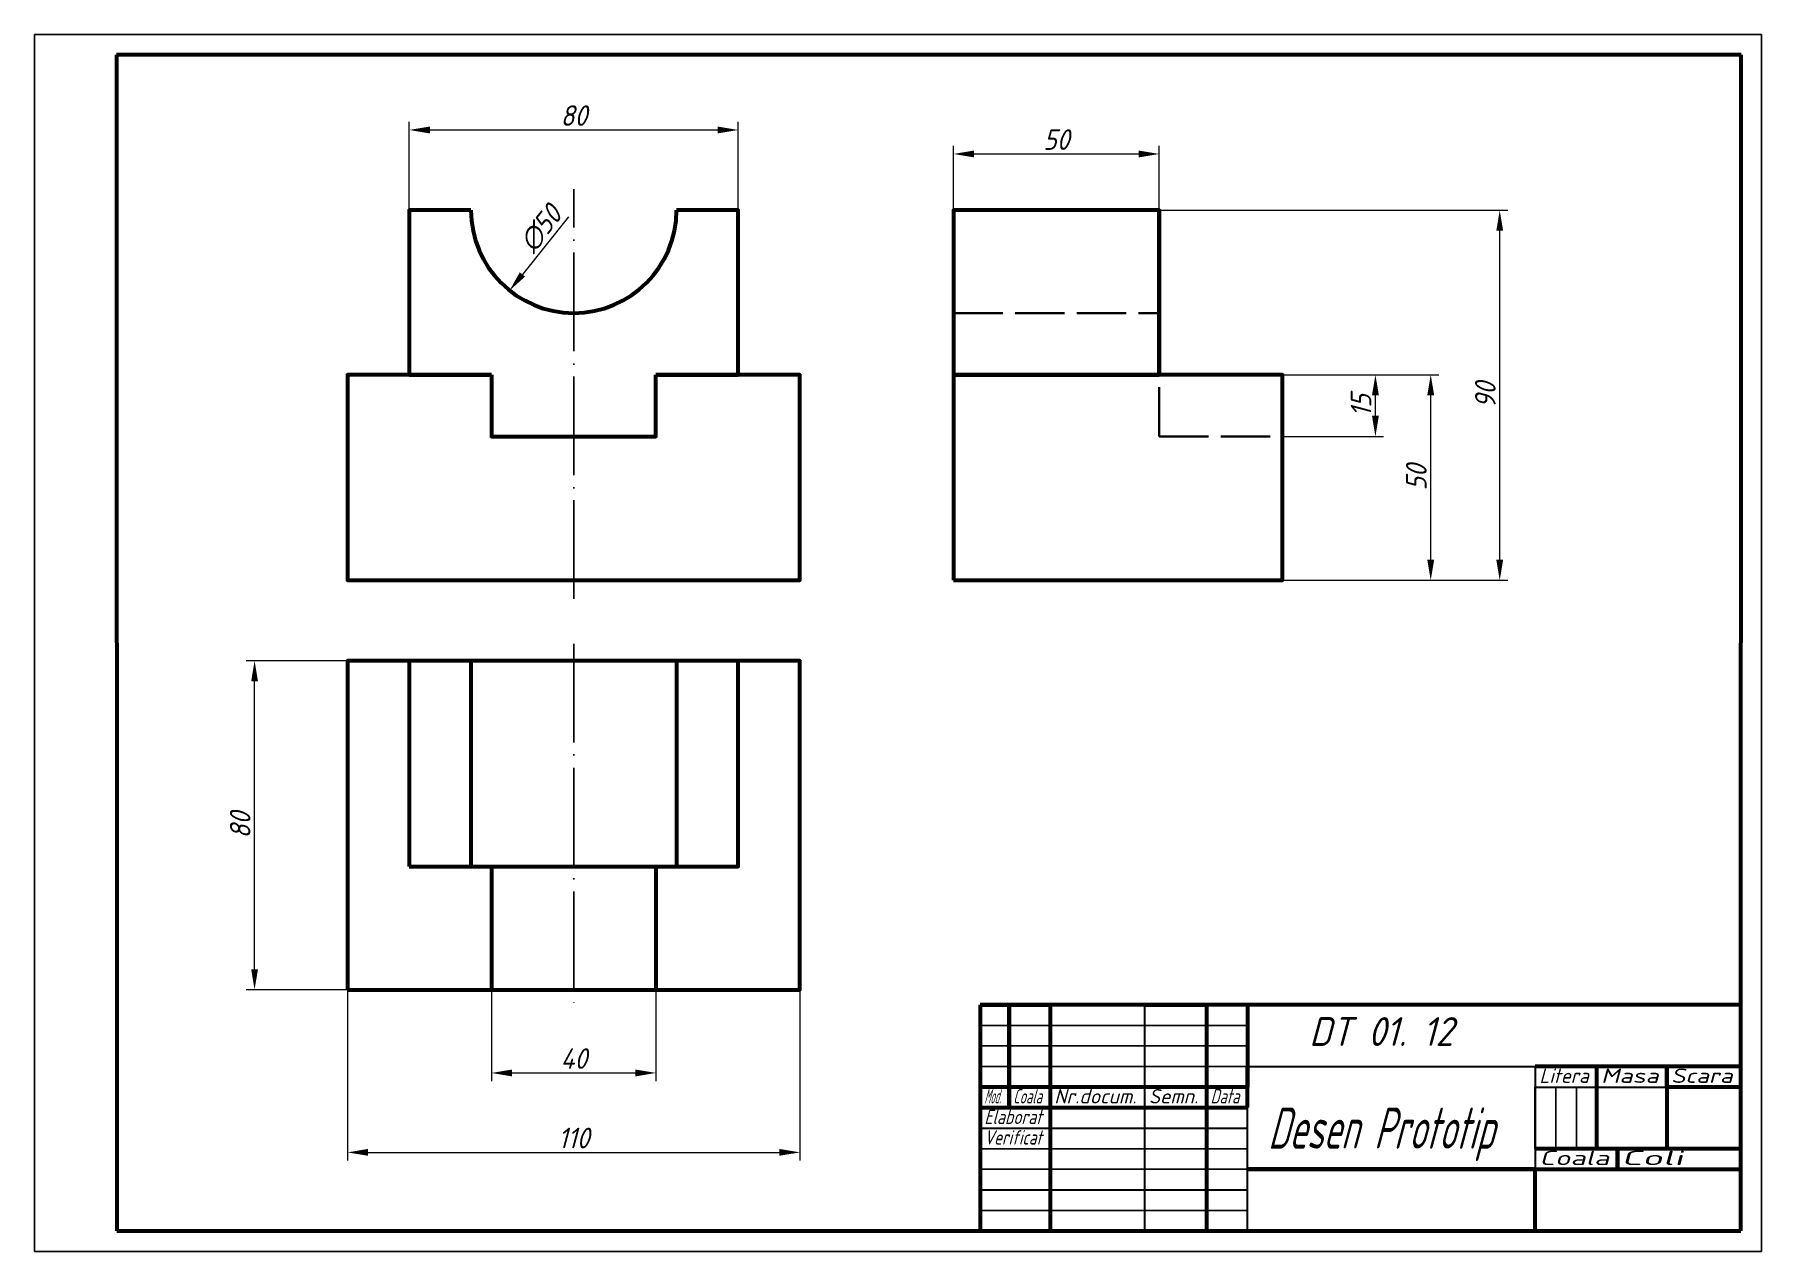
# Model space of a CAD drawing. Header units: millimetres. Extents: x 0 to 420, y 0 to 296.
import ezdxf
from ezdxf.enums import TextEntityAlignment as Align

# ---------------------------------------------------------------- set-up
doc = ezdxf.new("R2010")
doc.units = ezdxf.units.MM
doc.linetypes.add('ACAD_ISO02W100', pattern=[15, 12, -3])
doc.linetypes.add('ACAD_ISO04W100', pattern=[30, 24, -3, 0, -3])
for name, color, linetype, lineweight in [('axe', 1, 'ACAD_ISO04W100', 30), ('contur', 7, 'Continuous', 80), ('cote', 3, 'Continuous', 30), ('invizibila', 4, 'ACAD_ISO02W100', 40), ('subtire', 5, 'Continuous', 30), ('text10', 7, 'Continuous', 100), ('text3.5', 7, 'Continuous', 35), ('text7', 7, 'Continuous', 70)]:
    doc.layers.add(name, color=color, linetype=linetype, lineweight=lineweight)
doc.styles.get("Standard").update_dxf_attribs({"font": 'isocp.shx', "oblique": 15})
doc.dimstyles.new('Mironov', dxfattribs={"dimtxt": 5, "dimasz": 5, "dimexe": 2, "dimexo": 0, "dimgap": 1, "dimtad": 1, "dimtoh": 1, "dimdec": 0, "dimtxsty": 'Standard', "dimcen": 0, "dimadec": 0, "dimazin": 0, "dimtfac": 1, "dimtdec": 0, "dimtmove": 0, "dimatfit": 3, "dimldrblk": 'DOTSMALL', "dimfxl": 0, "dimlwd": 25, "dimlwe": 25, "dimarcsym": 0})

# ---------------------------------------------------------------- blocks, each defined once
blk = doc.blocks.new('*D31')
at = {"layer": 'cote', "color": 0, "lineweight": 25}
for p, q in [((76.14, 63.66), (76.14, 22.1)), ((186.14, 63.66), (186.14, 22.1)), ((81.14, 24.1), (181.14, 24.1))]:
    blk.add_line(p, q, dxfattribs=at)
at = {"layer": 'cote', "color": 0}
for points in [[(81.14, 24.94), (81.14, 23.27), (76.14, 24.1)], [(181.14, 24.94), (181.14, 23.27), (186.14, 24.1)]]:
    blk.add_solid(points, dxfattribs=at)
at = {"layer": 'Defpoints', "color": 0}
for p in [(76.14, 63.66), (186.14, 63.66), (186.14, 24.1)]:
    blk.add_point(p, dxfattribs=at)
at = {"layer": 'cote', "color": 0, "insert": (131.14, 27.6), "char_height": 5, "attachment_point": 5}
blk.add_mtext('110', dxfattribs=at)
blk = doc.blocks.new('_DotSmall')
at = {"color": 0, "linetype": 'ByBlock', "const_width": 0.5}
blk.add_lwpolyline([(-0.0625, 0, 1), (0.0625, 0, 1)], format="xyb", close=True, dxfattribs=at)
blk = doc.blocks.new('*D32')
at = {"layer": 'cote', "color": 0, "lineweight": 25}
for p, q in [((273.5, 253.26), (358.34, 253.26)), ((356.34, 168.26), (356.34, 248.26)), ((303.5, 163.26), (358.34, 163.26))]:
    blk.add_line(p, q, dxfattribs=at)
at = {"layer": 'cote', "color": 0}
for points in [[(355.51, 248.26), (357.18, 248.26), (356.34, 253.26)], [(355.51, 168.26), (357.18, 168.26), (356.34, 163.26)]]:
    blk.add_solid(points, dxfattribs=at)
at = {"layer": 'Defpoints', "color": 0}
for p in [(273.5, 253.26), (356.34, 253.26), (303.5, 163.26)]:
    blk.add_point(p, dxfattribs=at)
at = {"layer": 'cote', "color": 0, "insert": (352.84, 208.26), "char_height": 5, "attachment_point": 5, "rotation": 90}
blk.add_mtext('90', dxfattribs=at)
blk = doc.blocks.new('*D33')
at = {"layer": 'cote', "color": 0, "lineweight": 25}
for p, q in [((111.14, 63.66), (111.14, 41.42)), ((151.14, 63.66), (151.14, 41.42)), ((116.14, 43.42), (146.14, 43.42))]:
    blk.add_line(p, q, dxfattribs=at)
at = {"layer": 'cote', "color": 0}
for points in [[(116.14, 44.25), (116.14, 42.58), (111.14, 43.42)], [(146.14, 44.25), (146.14, 42.58), (151.14, 43.42)]]:
    blk.add_solid(points, dxfattribs=at)
at = {"layer": 'Defpoints', "color": 0}
for p in [(111.14, 63.66), (151.14, 63.66), (151.14, 43.42)]:
    blk.add_point(p, dxfattribs=at)
at = {"layer": 'cote', "color": 0, "insert": (131.14, 46.92), "char_height": 5, "attachment_point": 5}
blk.add_mtext('40', dxfattribs=at)
blk = doc.blocks.new('*D42')
at = {"layer": 'cote', "color": 0, "lineweight": 25}
blk.add_line((129.86, 251.65), (118.65, 237.64), dxfattribs=at)
at = {"layer": 'cote', "color": 0}
blk.add_solid([(118, 238.16), (119.3, 237.12), (115.53, 233.73)], dxfattribs=at)
at = {"layer": 'Defpoints', "color": 0}
for p in [(146.75, 272.79), (115.53, 233.73)]:
    blk.add_point(p, dxfattribs=at)
at = {"layer": 'cote', "color": 0, "insert": (123.08, 248.78), "char_height": 5, "attachment_point": 5, "rotation": 51.3597}
blk.add_mtext('∅50', dxfattribs=at)
blk = doc.blocks.new('*D44')
at = {"layer": 'cote', "color": 0, "lineweight": 25}
for p, q in [((76.14, 143.66), (51.51, 143.66)), ((53.51, 68.66), (53.51, 138.66)), ((76.14, 63.66), (51.51, 63.66))]:
    blk.add_line(p, q, dxfattribs=at)
at = {"layer": 'cote', "color": 0}
for points in [[(52.68, 138.66), (54.35, 138.66), (53.51, 143.66)], [(52.68, 68.66), (54.35, 68.66), (53.51, 63.66)]]:
    blk.add_solid(points, dxfattribs=at)
at = {"layer": 'Defpoints', "color": 0}
for p in [(53.51, 143.66), (76.14, 143.66), (76.14, 63.66)]:
    blk.add_point(p, dxfattribs=at)
at = {"layer": 'cote', "color": 0, "insert": (50.01, 103.66), "char_height": 5, "attachment_point": 5, "rotation": 90}
blk.add_mtext('80', dxfattribs=at)
blk = doc.blocks.new('*D45')
at = {"layer": 'cote', "color": 0, "lineweight": 25}
for p, q in [((91.14, 253.26), (91.14, 274.79)), ((171.14, 253.26), (171.14, 274.79)), ((96.14, 272.79), (166.14, 272.79))]:
    blk.add_line(p, q, dxfattribs=at)
at = {"layer": 'cote', "color": 0}
for points in [[(96.14, 273.62), (96.14, 271.95), (91.14, 272.79)], [(166.14, 273.62), (166.14, 271.95), (171.14, 272.79)]]:
    blk.add_solid(points, dxfattribs=at)
at = {"layer": 'Defpoints', "color": 0}
for p in [(171.14, 272.79), (91.14, 253.26), (171.14, 253.26)]:
    blk.add_point(p, dxfattribs=at)
at = {"layer": 'cote', "color": 0, "insert": (131.14, 276.29), "char_height": 5, "attachment_point": 5}
blk.add_mtext('80', dxfattribs=at)
blk = doc.blocks.new('*D46')
at = {"layer": 'cote', "color": 0, "lineweight": 25}
for p, q in [((303.5, 213.26), (341.56, 213.26)), ((339.56, 168.26), (339.56, 208.26)), ((303.5, 163.26), (341.56, 163.26))]:
    blk.add_line(p, q, dxfattribs=at)
at = {"layer": 'cote', "color": 0}
for points in [[(338.73, 208.26), (340.4, 208.26), (339.56, 213.26)], [(338.73, 168.26), (340.4, 168.26), (339.56, 163.26)]]:
    blk.add_solid(points, dxfattribs=at)
at = {"layer": 'Defpoints', "color": 0}
for p in [(303.5, 213.26), (339.56, 213.26), (303.5, 163.26)]:
    blk.add_point(p, dxfattribs=at)
at = {"layer": 'cote', "color": 0, "insert": (336.06, 188.26), "char_height": 5, "attachment_point": 5, "rotation": 90}
blk.add_mtext('50', dxfattribs=at)
blk = doc.blocks.new('*D47')
at = {"layer": 'cote', "color": 0, "lineweight": 25}
for p, q in [((223.5, 253.26), (223.5, 268.95)), ((273.5, 253.26), (273.5, 268.95)), ((228.5, 266.95), (268.5, 266.95))]:
    blk.add_line(p, q, dxfattribs=at)
at = {"layer": 'cote', "color": 0}
for points in [[(228.5, 267.78), (228.5, 266.11), (223.5, 266.95)], [(268.5, 267.78), (268.5, 266.11), (273.5, 266.95)]]:
    blk.add_solid(points, dxfattribs=at)
at = {"layer": 'Defpoints', "color": 0}
for p in [(273.5, 266.95), (223.5, 253.26), (273.5, 253.26)]:
    blk.add_point(p, dxfattribs=at)
at = {"layer": 'cote', "color": 0, "insert": (248.5, 270.45), "char_height": 5, "attachment_point": 5}
blk.add_mtext('50', dxfattribs=at)
blk = doc.blocks.new('*D48')
at = {"layer": 'cote', "color": 0, "lineweight": 25}
for p, q in [((303.5, 213.26), (328.11, 213.26)), ((326.11, 203.26), (326.11, 208.26)), ((303.5, 198.26), (328.11, 198.26))]:
    blk.add_line(p, q, dxfattribs=at)
at = {"layer": 'cote', "color": 0}
for points in [[(325.28, 208.26), (326.95, 208.26), (326.11, 213.26)], [(325.28, 203.26), (326.95, 203.26), (326.11, 198.26)]]:
    blk.add_solid(points, dxfattribs=at)
at = {"layer": 'Defpoints', "color": 0}
for p in [(303.5, 213.26), (326.11, 213.26), (303.5, 198.26)]:
    blk.add_point(p, dxfattribs=at)
at = {"layer": 'cote', "color": 0, "insert": (322.61, 205.76), "char_height": 5, "attachment_point": 5, "rotation": 90}
blk.add_mtext('15', dxfattribs=at)

msp = doc.modelspace()

# ---------------------------------------------------------------- linework, layer by layer
at = {"layer": 'axe'}
for p, q in [((131.14, 158.76), (131.14, 258.4)), ((131.14, 147.77), (131.14, 58.22))]:
    msp.add_line(p, q, dxfattribs=at)
at = {"layer": 'contur'}
for p, q in [((19.91, 291.08), (20, 5)), ((415.07, 291.08), (19.92, 291.08)), ((415, 5), (415.07, 291.08)), ((273.5, 253.26), (273.5, 213.26)), ((106.14, 143.66), (106.14, 93.66)), ((156.14, 143.66), (156.14, 93.66)), ((106.14, 93.66), (106.14, 93.66)), ((111.14, 93.66), (111.14, 63.66)), ((151.14, 93.66), (151.14, 63.66)), ((415, 60), (230, 60)), ((230, 60), (237, 60)), ((230, 60), (230, 5)), ((237, 60), (237, 35)), ((237, 35), (237, 60)), ((237, 60), (247, 60)), ((247, 60), (247, 5)), ((270, 60), (285, 60)), ((285, 60), (285, 5)), ((295, 60), (295, 40)), ((295, 35), (295, 45)), ((415, 45), (365, 45)), ((380, 25), (380, 45)), ((397, 40), (397, 45)), ((397, 45), (397, 25)), ((295, 40), (230, 40)), ((230, 40), (230, 35)), ((415, 40), (397, 40)), ((230, 35), (295, 35)), ((415, 25), (365, 25)), ((385, 25), (380, 25)), ((397, 25), (385, 25)), ((385, 25), (385, 20)), ((385, 20), (385, 25)), ((415, 20), (415, 25)), ((365, 20), (295, 20)), ((295, 20), (415, 20)), ((365, 5), (365, 20)), ((20, 5), (415, 5)), ((247, 5), (270, 5)), ((285, 5), (295, 5))]:
    msp.add_line(p, q, dxfattribs=at)
for points in [[(106.14, 253.26), (91.14, 253.26), (91.14, 213.26), (111.14, 213.26)], [(151.14, 213.26), (171.14, 213.26), (171.14, 253.26), (156.14, 253.26)], [(111.14, 213.26), (76.14, 213.26), (76.14, 163.26), (186.14, 163.26), (186.14, 213.26), (151.14, 213.26)], [(111.14, 213.26), (111.14, 198.26), (151.14, 198.26), (151.14, 213.26)]]:
    msp.add_lwpolyline(points, dxfattribs=at)
for points in [[(223.5, 213.26), (273.5, 213.26), (273.5, 253.26), (223.5, 253.26)], [(223.5, 163.26), (303.5, 163.26), (303.5, 213.26), (223.5, 213.26)], [(76.14, 63.66), (186.14, 63.66), (186.14, 143.66), (76.14, 143.66)], [(91.14, 93.66), (171.14, 93.66), (171.14, 143.66), (91.14, 143.66)]]:
    msp.add_lwpolyline(points, close=True, dxfattribs=at)
msp.add_arc((131.14, 253.26), 25, 180, 0, dxfattribs=at)
at = {"layer": 'invizibila'}
for p, q in [((223.5, 228.26), (273.5, 228.26)), ((273.5, 198.26), (273.5, 213.26)), ((273.5, 198.26), (303.5, 198.26))]:
    msp.add_line(p, q, dxfattribs=at)
at = {"layer": 'subtire'}
for p, q in [((0, 296), (420, 296)), ((0, 0), (0, 296)), ((420, 296), (420, 0)), ((230, 55), (295, 55)), ((230, 50), (295, 50)), ((230, 45), (295, 45)), ((370, 25), (370, 40)), ((375, 25), (375, 40)), ((230, 25), (295, 25)), ((230, 20), (295, 20)), ((230, 10), (295, 10)), ((420, 0), (0, 0))]:
    msp.add_line(p, q, dxfattribs=at)
at = {"layer": 'text3.5'}
for p, q in [((270, 5), (270, 60)), ((295, 5), (295, 60)), ((295, 45), (415, 45)), ((365, 45), (365, 5)), ((365, 25), (365, 40)), ((365, 40), (415, 40)), ((230, 30), (295, 30)), ((230, 15), (295, 15))]:
    msp.add_line(p, q, dxfattribs=at)

# ---------------------------------------------------------------- texts
at = {"layer": 'text10', "oblique": 15, "width": 0.61876}
msp.add_text('Desen Prototip', height=10, dxfattribs=at).set_placement((300, 25), (355, 25), align=Align.FIT)
at = {"layer": 'text3.5', "oblique": 15}
for s, width, p, p2 in [('Litera', 0.983457, (366, 41), (378, 41)), ('Masa', 1.384685, (381, 41), (395, 41)), ('Scara', 1.304138, (398, 41), (413, 41)), ('Mod.', 0.466472, (231, 36), (235, 36)), ('Coala', 0.648037, (238, 36), (245, 36)), ('Nr.docum.', 1.048493, (248, 36), (268, 36)), ('Semn.', 1.054945, (271, 36), (283, 36)), ('Data', 0.744534, (286, 36), (293, 36)), ('Elaborat', 0.808081, (231, 31), (245, 31)), ('Verificat', 0.776699, (231, 26), (245, 26)), ('Coala', 1.573804, (366, 21), (383, 21)), ('Coli', 2.197802, (386, 21), (401, 21))]:
    msp.add_text(s, height=3.5, dxfattribs=dict(at, width=width)).set_placement(p, p2, align=Align.FIT)
at = {"layer": 'text7', "oblique": 15, "width": 0.997992}
msp.add_text('DT 01. 12', height=7, dxfattribs=at).set_placement((310, 50), (345, 50), align=Align.FIT)

# ---------------------------------------------------------------- dimensions: what is measured, and where the dimension line sits
at = {"layer": 'cote'}
for base, p1, p2, picture, middle in [((171.14, 272.79), (91.14, 253.26), (171.14, 253.26), '*D45', (131.14, 276.29)), ((273.5, 266.95), (223.5, 253.26), (273.5, 253.26), '*D47', (248.5, 270.45)), ((186.14, 24.1), (76.14, 63.66), (186.14, 63.66), '*D31', (131.14, 27.6)), ((151.14, 43.42), (111.14, 63.66), (151.14, 63.66), '*D33', (131.14, 46.92))]:
    dim = msp.add_linear_dim(base=base, p1=p1, p2=p2, dimstyle='Mironov', dxfattribs=at)
    dim.commit()
    dim.dimension.update_dxf_attribs({"geometry": picture, "text_midpoint": middle})
dim = msp.add_diameter_dim_2p(p1=(146.75, 272.79), p2=(115.53, 233.73), dimstyle='Mironov', dxfattribs=at)
dim.commit()
dim.dimension.update_dxf_attribs({"geometry": '*D42', "text_midpoint": (125.82, 246.6), "dimtype": 163})
for base, p1, p2, angle, picture, middle in [((356.34, 253.26), (303.5, 163.26), (273.5, 253.26), 270, '*D32', (352.84, 208.26)), ((339.56, 213.26), (303.5, 163.26), (303.5, 213.26), 90, '*D46', (336.06, 188.26)), ((326.11, 213.26), (303.5, 198.26), (303.5, 213.26), 90, '*D48', (322.61, 205.76)), ((53.51, 143.66), (76.14, 63.66), (76.14, 143.66), 90, '*D44', (50.01, 103.66))]:
    dim = msp.add_linear_dim(base=base, p1=p1, p2=p2, angle=angle, dimstyle='Mironov', dxfattribs=at)
    dim.commit()
    dim.dimension.update_dxf_attribs({"geometry": picture, "text_midpoint": middle})

doc.saveas('drawing.dxf')
